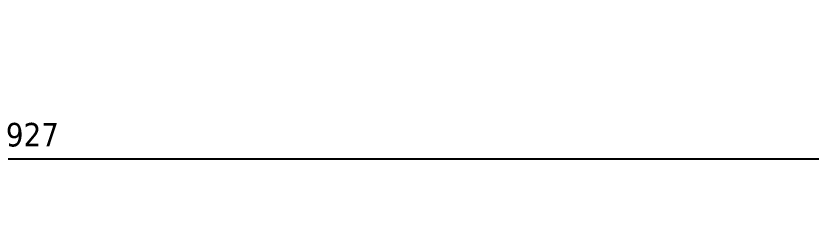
# Model space of a CAD drawing. Header units: millimetres. Extents: x -20000 to 230000, y -17405 to 24510.
# Drawn here: x 6625 to 6962.5, y -16527.7 to -16437.2 of the extents above; entities that cross this region are included whole.
import ezdxf

# ---------------------------------------------------------------- set-up
doc = ezdxf.new("R2010")
doc.units = ezdxf.units.MM
doc.header["$PDMODE"] = 35
doc.header["$PDSIZE"] = 0.5
doc.layers.get('Defpoints').update_dxf_attribs({"true_color": 0xc2a584})
doc.layers.add('1 - Cotation', color=32, linetype='Continuous', lineweight=13)
doc.styles.add('Texte Poralu', font='tahomabd.ttf')
doc.dimstyles.new('30 - 1000', dxfattribs={"dimtxt": 10, "dimasz": 10, "dimexe": 5, "dimexo": 2.5, "dimgap": 5, "dimtad": 1, "dimdec": 1, "dimtxsty": 'Texte Poralu', "dimcen": 5, "dimazin": 0, "dimtfac": 1, "dimtdec": 1, "dimtmove": 0, "dimatfit": 3, "dimfxl": 1, "dimarcsym": 0})

# ---------------------------------------------------------------- blocks, each defined once
blk = doc.blocks.new('*D856')
at = {"layer": '1 - Cotation', "color": 0, "lineweight": -2, "transparency": 16777216}
for p, q in [((7095.5, -16439.72246432257), (7095.5, -16502.93343461567)), ((6168.499956405643, -16525.2224643261), (6168.499956405643, -16492.93343461567)), ((6178.499956405643, -16497.93343461567), (7085.5, -16497.93343461567))]:
    blk.add_line(p, q, dxfattribs=at)
at = {"layer": '1 - Cotation', "color": 0, "transparency": 16777216}
for points in [[(6178.499956405643, -16496.266767949), (6178.499956405643, -16499.60010128234), (6168.499956405643, -16497.93343461567)], [(7085.5, -16496.266767949), (7085.5, -16499.60010128234), (7095.5, -16497.93343461567)]]:
    blk.add_solid(points, dxfattribs=at)
at = {"layer": 'Defpoints', "color": 0, "transparency": 16777216}
for p in [(7095.5, -16437.22246432257), (7095.5, -16497.93343461567), (6168.499956405643, -16527.7224643261)]:
    blk.add_point(p, dxfattribs=at)
at = {"layer": '1 - Cotation', "color": 0, "transparency": 16777216, "insert": (6631.999978202822, -16487.73531507235), "char_height": 10, "attachment_point": 5, "style": 'Texte Poralu'}
blk.add_mtext('927', dxfattribs=at)

msp = doc.modelspace()

# ---------------------------------------------------------------- dimensions: what is measured, and where the dimension line sits
at = {"layer": '1 - Cotation'}
dim = msp.add_linear_dim(base=(7095.5, -16497.93343461567), p1=(6168.499956405643, -16527.7224643261), p2=(7095.5, -16437.22246432257), dimstyle='30 - 1000', dxfattribs=at)
dim.commit()
dim.dimension.update_dxf_attribs({"geometry": '*D856', "text_midpoint": (6631.999978202822, -16487.73531507235)})

doc.saveas('drawing.dxf')
